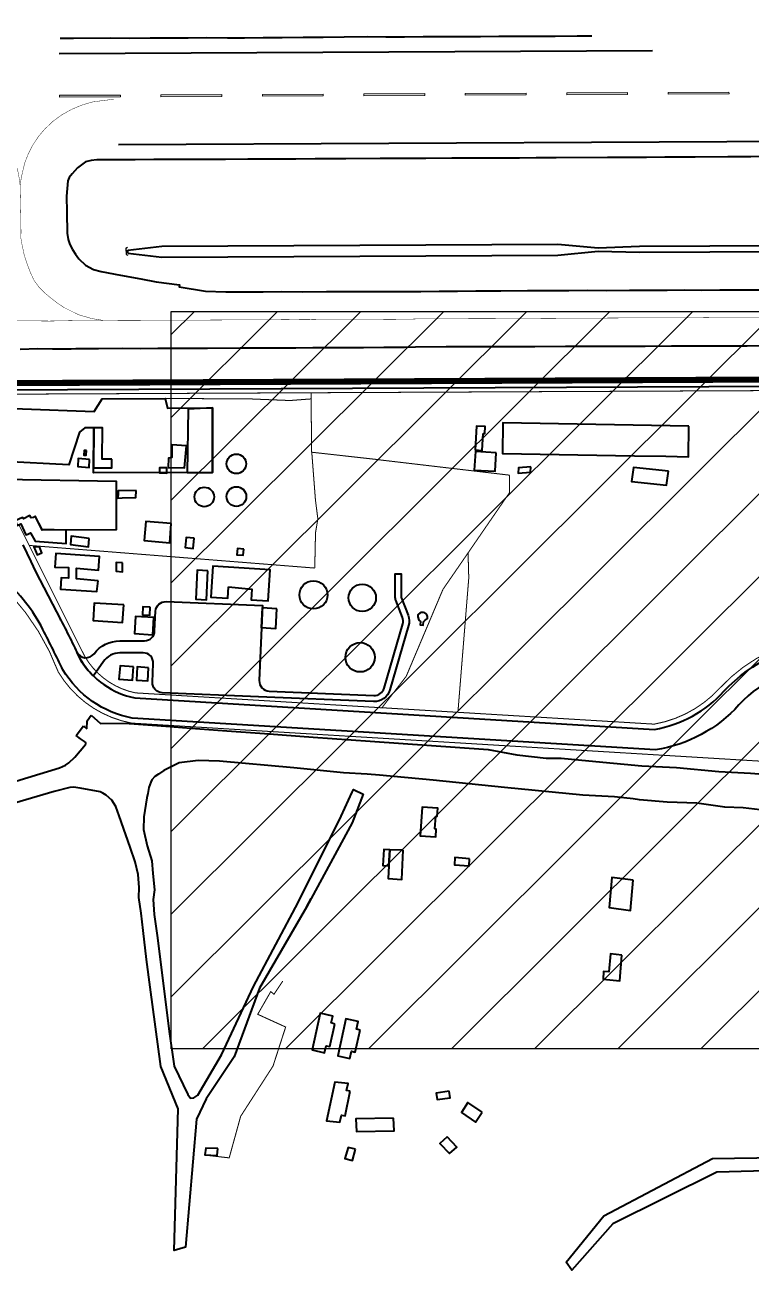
# Model space of a CAD drawing. Header units: metres. Extents: x 428 to 3974, y -4076 to 3914.
# Drawn here: x 1112.095 to 1112.405, y -3839.981 to -3839.449 of the extents above; entities that cross this region are included whole.
import ezdxf

# ---------------------------------------------------------------- set-up
doc = ezdxf.new("R2010")
doc.units = ezdxf.units.M
doc.header["$MEASUREMENT"] = 0
for name, pattern in [('CENTER', [50.79999999999998, 31.75, -6.349999999999998, 6.349999999999998, -6.349999999999998]), ('DASHED', [0.75, 0.5, -0.25]), ('HIDDEN', [9.524999999999995, 6.349999999999998, -3.174999999999998])]:
    doc.linetypes.add(name, pattern=pattern)
for name, color, linetype, lineweight in [('C-BLDG', 253, 'Continuous', 5), ('C-CLER-AERO', 253, 'Continuous', 5), ('C-FENC-AIRF-SECU', 253, 'DASHED', 0), ('C-NTWK-WATR-AIRF', 253, 'HIDDEN', 0), ('C-ROAD-AIRF', 253, 'Continuous', 5), ('C-ROAD-LAND', 253, 'Continuous', 9), ('C-RUNN', 253, 'Continuous', 5), ('C-RUNN-CNTR', 253, 'Continuous', 18), ('C-RUNN-MARK', 253, 'Continuous', 0), ('C-SHLD', 253, 'Continuous', 5)]:
    doc.layers.add(name, color=color, linetype=linetype, lineweight=lineweight)
for name, color, linetype in [('C-STRM-HEAD WALL', 253, 'Continuous'), ('C-TAXI-OTLN', 4, 'Continuous'), ('Dimension', 7, 'Continuous')]:
    doc.layers.add(name, color=color, linetype=linetype)
doc.styles.add('ADPI R', font='swiss.ttf')
doc.linetypes.add('OLS', pattern='A,4,-2,4,-2,["OLS",ADPI R,S=1.199999999999999,R=0,X=-1.7,Y=-0.5],-2,4,-2,4,-2', length=26)

# ---------------------------------------------------------------- blocks, each defined once
blk = doc.blocks.new('Kholsi_Close-flat-3')
at = {"layer": 'C-STRM-HEAD WALL', "ltscale": 0.1}
for points in [[(-0.0310667688027024, 1.499678250867873), (0.7850819751620293, 2.004745152429677)], [(-0.0310667688027024, 1.499678250867873), (0.0310667692683637, -1.499678250635042)], [(0.0310667692683637, -1.499678250635042), (0.8674319093115627, -1.970512297935783)]]:
    blk.add_lwpolyline(points, dxfattribs=at)
blk = doc.blocks.new('*U59')
at = {"layer": 'C-RUNN-MARK'}
for points in [[(634177.2882469776, 3064728.713303516), (634176.4502909707, 3064729.041677889), (634165.5044784701, 3064701.109810986), (634166.3424344772, 3064700.781436612)], [(634159.0452261436, 3064682.160192009), (634158.2072701365, 3064682.488566384), (634147.2614576361, 3064654.55669948), (634148.0994136432, 3064654.228325106)], [(634140.8022053096, 3064635.607080504), (634139.9642493025, 3064635.935454878), (634129.0184368021, 3064608.003587975), (634129.8563928091, 3064607.6752136)], [(634122.5591844757, 3064589.053968998), (634121.7212284686, 3064589.382343373), (634110.7754159681, 3064561.450476469), (634111.6133719756, 3064561.122102094)], [(634104.3161636417, 3064542.500857492), (634103.4782076346, 3064542.829231868), (634092.5323951342, 3064514.897364964), (634093.3703511414, 3064514.568990589)], [(634086.0731428077, 3064495.947745988), (634085.2351868006, 3064496.276120362), (634074.2893743003, 3064468.344253458), (634075.1273303074, 3064468.015879084)], [(634067.8301219739, 3064449.394634481), (634066.9921659668, 3064449.723008856), (634056.0463534667, 3064421.791141953), (634056.8843094736, 3064421.462767577)]]:
    blk.add_hatch(color=256, dxfattribs=at).paths.add_polyline_path(points)
for points in [[(634176.4502909707, 3064729.041677889), (634165.5044784701, 3064701.109810986), (634166.3424344772, 3064700.781436612), (634177.2882469776, 3064728.713303516)], [(634158.2072701365, 3064682.488566384), (634147.2614576361, 3064654.55669948), (634148.0994136432, 3064654.228325106), (634159.0452261436, 3064682.160192009)], [(634139.9642493025, 3064635.935454878), (634129.0184368021, 3064608.003587975), (634129.8563928091, 3064607.6752136), (634140.8022053096, 3064635.607080504)], [(634121.7212284686, 3064589.382343373), (634110.7754159681, 3064561.450476469), (634111.6133719756, 3064561.122102094), (634122.5591844757, 3064589.053968998)], [(634103.4782076346, 3064542.829231868), (634092.5323951342, 3064514.897364964), (634093.3703511414, 3064514.568990589), (634104.3161636417, 3064542.500857492)], [(634085.2351868006, 3064496.276120362), (634074.2893743003, 3064468.344253458), (634075.1273303074, 3064468.015879084), (634086.0731428077, 3064495.947745988)], [(634066.9921659668, 3064449.723008856), (634056.0463534667, 3064421.791141953), (634056.8843094736, 3064421.462767577), (634067.8301219739, 3064449.394634481)]]:
    blk.add_lwpolyline(points, close=True, dxfattribs=at)

msp = doc.modelspace()

# ---------------------------------------------------------------- hatches: boundary and pattern name
at = {"layer": 'Dimension'}
h = msp.add_hatch(dxfattribs=at)
h.set_pattern_fill('ANSI31', color=210, scale=0.2, style=0)
h.set_pattern_definition([(45, (-2541111.962942295, -12261380.23203609), (-0.0176776695296637, 0.0176776695296637), [])])
h.paths.add_polyline_path([(1112.15780291029, -3839.571290843523), (1112.71765062141, -3839.571290843523), (1112.71765062141, -3839.886410480699), (1112.15780291029, -3839.886410480699)])

# ---------------------------------------------------------------- linework, layer by layer
at = {"layer": 'C-BLDG', "lineweight": 40}
for points in [[(1112.164992390158, -3839.613050281248), (1112.164583601946, -3839.640197879813), (1112.175456152721, -3839.640137312179), (1112.175449763848, -3839.612465719871)], [(1112.291050100657, -3839.623551794506), (1112.291682510594, -3839.623569005347), (1112.291913964277, -3839.620571087293), (1112.288233200046, -3839.620341020815), (1112.287579400888, -3839.630539541311), (1112.290602487469, -3839.630740483471)], [(1112.378861078484, -3839.620361737154), (1112.299454493871, -3839.618985413752), (1112.299293505451, -3839.632045521579), (1112.355694716288, -3839.633023101083), (1112.369004856287, -3839.633253798998), (1112.378700091927, -3839.633421843118)], [(1112.132413865025, -3839.634494406349), (1112.12826541155, -3839.634426207459), (1112.128394644199, -3839.621144597597), (1112.124756453516, -3839.621063656352), (1112.124570774338, -3839.638133588425), (1112.132454146123, -3839.638140474625)], [(1112.121661837636, -3839.630829426638), (1112.120612453161, -3839.630765115089), (1112.120493595911, -3839.632704477004), (1112.121542977592, -3839.632768794141)], [(1112.164265629327, -3839.628718118361), (1112.15812379071, -3839.628396214164), (1112.158135014544, -3839.633759885273), (1112.156700028995, -3839.633986993871), (1112.156548453453, -3839.638077520943), (1112.163538817739, -3839.638220763943)], [(1112.122919497969, -3839.634575412786), (1112.118064346215, -3839.634123888976), (1112.117943431208, -3839.637611157439), (1112.122798445126, -3839.638063089168)], [(1112.296598663511, -3839.631689910955), (1112.2877022279, -3839.631212326876), (1112.287251411895, -3839.639096842326), (1112.296147163449, -3839.639574532575)], [(1112.155950176953, -3839.638120391584), (1112.15284752143, -3839.638099302716), (1112.152779729529, -3839.64037585742), (1112.155882385517, -3839.640396950013)], [(1112.311444420791, -3839.637773688129), (1112.306072711436, -3839.638133055709), (1112.305917622479, -3839.640452687806), (1112.311289202379, -3839.640093037105)], [(1112.370195927987, -3839.639631205417), (1112.355202656197, -3839.638022185481), (1112.354371998882, -3839.643995120368), (1112.369365266947, -3839.645604142166)], [(1112.142792497719, -3839.64782581403), (1112.135120683307, -3839.648021043456), (1112.135091419289, -3839.64909558109), (1112.135036903857, -3839.651097330442), (1112.13688418684, -3839.651050257675), (1112.142708439337, -3839.65090185701)], [(1112.112962399101, -3839.664796228698), (1112.102753645698, -3839.664476062349), (1112.099771611816, -3839.658845926813), (1112.098814348648, -3839.659402494497), (1112.097979370928, -3839.659602821983), (1112.097478129858, -3839.658580691732), (1112.094673840752, -3839.660002629451), (1112.094358552671, -3839.659347581855), (1112.091131372801, -3839.660803307957), (1112.092063196892, -3839.662787082783), (1112.093649436677, -3839.662128820262), (1112.09568604357, -3839.666869505487), (1112.096549213821, -3839.666512538857), (1112.097676820079, -3839.665901336065), (1112.099752992815, -3839.669521532199), (1112.112961034714, -3839.670500892392)], [(1112.157852921127, -3839.661930208272), (1112.14693151317, -3839.661053662366), (1112.146212691864, -3839.669274945921), (1112.157183591234, -3839.670250228784)], [(1112.122822360559, -3839.668340928099), (1112.115079859695, -3839.667348888881), (1112.11473092386, -3839.670923964298), (1112.122473427518, -3839.671915997929)], [(1112.167614828287, -3839.668240600444), (1112.164177682208, -3839.667920493699), (1112.163806889629, -3839.672259408227), (1112.167244472964, -3839.672579066075)], [(1112.101494606076, -3839.671907925225), (1112.099124138667, -3839.671960425742), (1112.100598648614, -3839.675345157451), (1112.102595335761, -3839.674534133813)], [(1112.188793589784, -3839.672961860142), (1112.186125718946, -3839.672699949882), (1112.185877192723, -3839.67528418935), (1112.188544564372, -3839.675546125686)], [(1112.126616578041, -3839.686484125621), (1112.117321222978, -3839.685619662694), (1112.117411523549, -3839.681027676157), (1112.126706877681, -3839.681892139084), (1112.127114766701, -3839.676034697509), (1112.108537588692, -3839.674792644745), (1112.108125193933, -3839.680580089978), (1112.11397842593, -3839.680787342778), (1112.113888125824, -3839.685379329316), (1112.110856039873, -3839.685174503541), (1112.110476687508, -3839.690090180552), (1112.126086587044, -3839.691069957979)], [(1112.137049814644, -3839.678724919624), (1112.134347253437, -3839.678577480084), (1112.134309312286, -3839.682400173686), (1112.137011790606, -3839.682547505191)], [(1112.173444035886, -3839.682170192889), (1112.168950509238, -3839.681870159871), (1112.168330340138, -3839.694302561871), (1112.172823865855, -3839.694602596752)], [(1112.182268928228, -3839.689027902848), (1112.192277602809, -3839.690070345245), (1112.192006215411, -3839.694545100621), (1112.199151000897, -3839.695055843509), (1112.20012031305, -3839.681770575411), (1112.175629609222, -3839.680162494249), (1112.174722809302, -3839.693408009774), (1112.181935280519, -3839.693868548788)], [(1112.137524912091, -3839.696736323825), (1112.124869425739, -3839.695979732267), (1112.124409175435, -3839.703455376617), (1112.137064733966, -3839.704212489716)], [(1112.148831518324, -3839.697669581688), (1112.145700429058, -3839.697564932695), (1112.145495523191, -3839.701049908242), (1112.148626785217, -3839.701154724873)], [(1112.202960838521, -3839.698472111664), (1112.196712319231, -3839.69806190691), (1112.196234091608, -3839.706466348089), (1112.202482965267, -3839.706876258544)], [(1112.266928893937, -3839.700895390651), (1112.266699603251, -3839.700568502016), (1112.266117122447, -3839.700103317566), (1112.265510059385, -3839.699926615871), (1112.264586681458, -3839.700054618708), (1112.26394123021, -3839.70023153647), (1112.263398172291, -3839.700666233144), (1112.263184899887, -3839.700930073103), (1112.263091265647, -3839.701444999493), (1112.263172624125, -3839.701777047656), (1112.263565819202, -3839.703252108014), (1112.264331258791, -3839.70379511378), (1112.264184699351, -3839.70529561042), (1112.265475281937, -3839.70543423406), (1112.265567214651, -3839.703984805561), (1112.266310015185, -3839.703290849171), (1112.267200621268, -3839.702531083665), (1112.267195087815, -3839.701665348552)], [(1112.150356977204, -3839.702062384404), (1112.142492513595, -3839.70163622982), (1112.142068865201, -3839.709040080375), (1112.149912326088, -3839.709502545363)], [(1112.141677353489, -3839.72314365319), (1112.1359483711, -3839.722775154925), (1112.13547363128, -3839.728527701638), (1112.141202613669, -3839.728896201766)], [(1112.148132258984, -3839.723581704489), (1112.143232657997, -3839.723278011373), (1112.142926409798, -3839.728943101309), (1112.147826176094, -3839.729247112936)], [(1112.27083377629, -3839.786978242165), (1112.271432828581, -3839.787072885028), (1112.27164845304, -3839.783678504817), (1112.264991641468, -3839.783168715603), (1112.264138623098, -3839.795409289367), (1112.270795438862, -3839.795919076717), (1112.271015725987, -3839.792597429074), (1112.270416675093, -3839.792502784348)], [(1112.251165323848, -3839.80140274129), (1112.248660122467, -3839.801273458815), (1112.248251729602, -3839.808126784108), (1112.250763280275, -3839.808220534763)], [(1112.256928014526, -3839.801623818642), (1112.251165323848, -3839.80140274129), (1112.250763280275, -3839.808220534763), (1112.250505988909, -3839.813722598544), (1112.256348481825, -3839.814123374588)], [(1112.285269456873, -3839.805208479232), (1112.278922489336, -3839.804708891726), (1112.278747735968, -3839.807816664866), (1112.285094708162, -3839.808316252373)], [(1112.35513597676, -3839.814376940198), (1112.346032961229, -3839.813196451581), (1112.344850991344, -3839.826113124556), (1112.35395400641, -3839.827293613172)], [(1112.350297096609, -3839.846409873284), (1112.34541190132, -3839.845928912229), (1112.344764905474, -3839.853629407651), (1112.342433874919, -3839.853462065748), (1112.342236351645, -3839.856749498463), (1112.349452575626, -3839.857397799558)], [(1112.227622557855, -3839.875853366397), (1112.226131334858, -3839.875415721155), (1112.226787918205, -3839.872457712135), (1112.221438724971, -3839.871273578323), (1112.217946527018, -3839.886958818129), (1112.22329571932, -3839.888142948217), (1112.22398094363, -3839.88511389046), (1112.225542321759, -3839.885408987469)], [(1112.2384574818, -3839.878457316375), (1112.236964338882, -3839.878014841295), (1112.237689292482, -3839.874848800889), (1112.2324460791, -3839.8736850202), (1112.228901346172, -3839.889406983919), (1112.234144559553, -3839.890570762745), (1112.234869516878, -3839.887404720477), (1112.236362659795, -3839.887847195558)], [(1112.234218514482, -3839.904487620286), (1112.23267741078, -3839.904280909515), (1112.233396589248, -3839.901339463136), (1112.227730218744, -3839.900748440243), (1112.224192214622, -3839.917186525828), (1112.229858585125, -3839.917777550585), (1112.230577763128, -3839.914836102343), (1112.232118865432, -3839.915042816839)], [(1112.276524673174, -3839.904599187143), (1112.270996427121, -3839.905378750703), (1112.271365008274, -3839.908127063132), (1112.276893253861, -3839.907347495845)], [(1112.290598106994, -3839.913598398856), (1112.284539121626, -3839.909440742052), (1112.281737141269, -3839.913651178769), (1112.287796123377, -3839.917808837435)], [(1112.25278812596, -3839.91611364036), (1112.236717167734, -3839.916380807004), (1112.236974708693, -3839.921815351761), (1112.253045666455, -3839.921548183254)], [(1112.177767278584, -3839.929106501109), (1112.172540284185, -3839.928870429463), (1112.172138899057, -3839.931813744075), (1112.177365892524, -3839.932049813859)], [(1112.2365131727, -3839.929393674425), (1112.233320495071, -3839.928566496066), (1112.231979130259, -3839.93337217643), (1112.235171809284, -3839.934199354789)], [(1112.275678114923, -3839.924075504012), (1112.272536966441, -3839.926888023681), (1112.276598097714, -3839.9312381979), (1112.279739251318, -3839.92842567823)]]:
    msp.add_lwpolyline(points, close=True, dxfattribs=at)
for centre, radius in [((1112.185646142302, -3839.636453778661), 0.0041844066388261), ((1112.171946616335, -3839.650598355747), 0.0041733661521905), ((1112.185659378259, -3839.65043567977), 0.0042089114539704), ((1112.218545868485, -3839.692471298567), 0.0059905592005122), ((1112.239418425555, -3839.693711201839), 0.0058329053039055), ((1112.238487923475, -3839.719148460022), 0.0062626085714964)]:
    msp.add_circle(centre, radius, dxfattribs=at)
at = {"layer": 'C-CLER-AERO', "linetype": 'OLS', "lineweight": 40, "const_width": 0.0025992, "flags": 128}
msp.add_lwpolyline([(1110.613906176252, -3839.366368138409), (1113.256396530619, -3839.353851015857), (1113.257580060004, -3839.596427868298), (1110.615055289077, -3839.608957418419), (1110.613906176252, -3839.366368138409)], close=True, dxfattribs=at)
at = {"layer": 'C-FENC-AIRF-SECU', "lineweight": 40, "ltscale": 0.2, "const_width": 0.0004332, "flags": 128}
for points in [[(1112.893078724811, -3839.602886016659), (1111.86634694315, -3839.607746734462)], [(1112.217541908803, -3839.60871723964), (1112.208489977712, -3839.609405382714), (1112.192062366711, -3839.608736609287), (1112.155235263942, -3839.60851402878)], [(1112.21751332465, -3839.606084256611), (1112.217789166099, -3839.631492483608)], [(1112.219437006353, -3839.665871690205), (1112.220438389531, -3839.65999848134), (1112.219417305621, -3839.652018250144), (1112.217837108257, -3839.63150060474)], [(1112.245640633585, -3839.634606433279), (1112.217837108257, -3839.63150060474)], [(1112.30230998849, -3839.641305013738), (1112.245605648918, -3839.634631977594)], [(1112.30230998849, -3839.641305013738), (1112.302344947545, -3839.648684309042), (1112.273851881227, -3839.690136038876)], [(1112.219437006353, -3839.665871690205), (1112.219109528655, -3839.681006140253)], [(1112.097157138357, -3839.671329011387), (1112.219109528655, -3839.681006140253)], [(1112.284589297561, -3839.674515239141), (1112.284889557822, -3839.685243682183), (1112.280253008897, -3839.742649131633)], [(1112.273851881227, -3839.690136038876), (1112.273851881227, -3839.690136038876), (1112.258174482691, -3839.727258780218), (1112.247808245434, -3839.740692253402)], [(1112.172139206393, -3839.931879594169), (1112.182567147961, -3839.933058721192), (1112.187471721279, -3839.915285180501), (1112.201290961313, -3839.893816503874), (1112.206684183287, -3839.877153075478), (1112.1947486945, -3839.871706632144), (1112.200326658743, -3839.861990875743), (1112.201700570019, -3839.86314452178), (1112.205448655835, -3839.857486014432)]]:
    msp.add_lwpolyline(points, dxfattribs=at)
for points in [[(1111.864945967639, -3839.629880993805), (1111.919611725914, -3839.643126662068), (1111.956840027547, -3839.654476690284, 0.0553225184495161), (1111.981610569129, -3839.656741664923, -0.0946968942070443), (1112.049538980661, -3839.665812266238, -0.2179149551678219), (1112.109598462427, -3839.725475724033, 0.2148990127998614), (1112.14087531758, -3839.747262089691), (1112.58148756293, -3839.773940823219)], [(1112.656966648953, -3839.650885080165), (1112.651831823359, -3839.650909404448, 0.1839627129918928), (1112.628412863197, -3839.661970163874), (1112.611031483351, -3839.677216517917, -0.1100200523554106), (1112.587379698133, -3839.690368834129), (1112.519926953087, -3839.706399488441, -0.0274390469308579), (1112.496111417613, -3839.710294476888), (1112.439127222127, -3839.710419313229, 0.1985392730102618), (1112.39225306963, -3839.732164369143, -0.1661861086222768), (1112.364094220525, -3839.747705943129), (1112.247808245434, -3839.740692253402)], [(1112.247790003618, -3839.740715894095), (1112.142530970233, -3839.734342537067, -0.2397043262521548), (1112.119455868336, -3839.715957910931), (1112.092747335745, -3839.662503176547)]]:
    msp.add_lwpolyline(points, format="xyb", dxfattribs=at)
at = {"layer": 'C-NTWK-WATR-AIRF', "lineweight": 40}
for points in [[(1112.550490099429, -3839.541313643746, -0.2410824602255357), (1112.493180669802, -3839.599086311824, -0.0484276270563008), (1112.475764839402, -3839.600481908015), (1111.85502391118, -3839.603422274059)], [(1112.55144004892, -3839.546507601804, -0.2282189068587852), (1112.493816426913, -3839.601612911738, -0.0488409653873518), (1112.475749338003, -3839.603081208832), (1111.855036221868, -3839.606021446354)]]:
    msp.add_lwpolyline(points, format="xyb", dxfattribs=at)
for points in [[(1112.139222194864, -3839.545165387161), (1112.153774691703, -3839.543383172891), (1112.322899052365, -3839.542611633606), (1112.340185162103, -3839.544192043311), (1112.357853421899, -3839.543502361692), (1112.465933301909, -3839.542990400634), (1112.47145483918, -3839.543708835907)], [(1112.139228349975, -3839.546464973307), (1112.139222194864, -3839.545165387161)], [(1112.139228349975, -3839.546464973307), (1112.153797077904, -3839.548109247527), (1112.322921157772, -3839.547278548769), (1112.340191521174, -3839.545534446082), (1112.357865519779, -3839.54605671688), (1112.465945399324, -3839.545544757686), (1112.471459886948, -3839.54477404914)]]:
    msp.add_lwpolyline(points, dxfattribs=at)
at = {"layer": 'C-ROAD-AIRF', "lineweight": 40}
for points in [[(1112.063606557859, -3839.611785027376), (1112.1249243137, -3839.614145661882), (1112.128251684321, -3839.608627108104), (1112.155235263942, -3839.60851402878), (1112.156290013301, -3839.612668004996), (1112.175449690739, -3839.612465196467), (1112.175456075421, -3839.64013663604), (1112.124582083388, -3839.640378293759), (1112.124756453516, -3839.621063656352), (1112.120900728697, -3839.621070421479), (1112.118669746867, -3839.622955099858), (1112.114044424104, -3839.636890172205), (1112.086635351604, -3839.635452929131)], [(1112.086263016755, -3839.643007838346), (1112.134236216968, -3839.643799596644), (1112.134335196534, -3839.664694986484), (1112.102755392393, -3839.664844575516), (1112.099771611816, -3839.658845926813), (1112.098814348648, -3839.659402494497), (1112.097979370928, -3839.659602821983), (1112.097464572596, -3839.658587563029), (1112.09469195777, -3839.660003048546)]]:
    msp.add_lwpolyline(points, dxfattribs=at)
for points in [[(1112.094430665909, -3839.671046595267), (1112.097887396304, -3839.678164675078), (1112.099883989388, -3839.682417513049), (1112.110718349418, -3839.70331660769), (1112.110524096949, -3839.702941897503, -0.0012732234641121), (1112.110718349418, -3839.70331660769, -0.0077609944891379), (1112.119184148455, -3839.720395104206, 0.2061555194238353), (1112.142249064477, -3839.736495434485), (1112.364219099706, -3839.749935551725, 0.1674567155137319), (1112.393889707936, -3839.733661345384, -0.1983319657682875), (1112.439177026464, -3839.712637192748)], [(1112.439379319506, -3839.721300768843, 0.1974161156036065), (1112.400280837858, -3839.73951107747, -0.1717275762967402), (1112.364656801293, -3839.758641920229), (1112.141142696565, -3839.745108314968, -0.2129777301401391), (1112.111556003293, -3839.724528067923, 0.0079466865553108), (1112.103016382041, -3839.707284555949, 0.0929111806358096), (1112.086229654452, -3839.685700281701, 0.1587711819807189)]]:
    msp.add_lwpolyline(points, format="xyb", dxfattribs=at)
at = {"layer": 'C-ROAD-LAND', "lineweight": 40}
for p, q in [((1112.121755621819, -3839.749772495768), (1112.121880720793, -3839.746299165479)), ((1112.121880720793, -3839.746299165479), (1112.123650334267, -3839.743927770472)), ((1112.123650334267, -3839.743927770472), (1112.12761011436, -3839.747363052509)), ((1112.12761011436, -3839.747363052509), (1112.139664890202, -3839.747305949396)), ((1112.139664890202, -3839.747305949396), (1112.140010652556, -3839.747378894306)), ((1112.140010652556, -3839.747378894306), (1112.15544308904, -3839.748641750953)), ((1112.117255742154, -3839.752496919773), (1112.120303704361, -3839.748412463061)), ((1112.119115091818, -3839.753971046946), (1112.117255742154, -3839.752496919773)), ((1112.120303704361, -3839.748412463061), (1112.121755621819, -3839.749772495768)), ((1112.15544308904, -3839.748641750953), (1112.166166572789, -3839.749463628224)), ((1112.166166572789, -3839.749463628224), (1112.181629885877, -3839.750520297504)), ((1112.181629885877, -3839.750520297504), (1112.197706755208, -3839.751678119591)), ((1112.197706755208, -3839.751678119591), (1112.218486604238, -3839.75321496389)), ((1112.218486604238, -3839.75321496389), (1112.242825660812, -3839.75501731149)), ((1112.118886058642, -3839.759089284754), (1112.121219634502, -3839.756464488051)), ((1112.121156393042, -3839.755435056231), (1112.119115091818, -3839.753971046946)), ((1112.121534892315, -3839.756094296641), (1112.121156393042, -3839.755435056231)), ((1112.121219634502, -3839.756464488051), (1112.121534892315, -3839.756094296641)), ((1112.242825660812, -3839.75501731149), (1112.242831444325, -3839.754955268643)), ((1112.242831444325, -3839.754955268643), (1112.29317177921, -3839.758508502683)), ((1112.29317177921, -3839.758508502683), (1112.305445066611, -3839.760886802516)), ((1112.114017808302, -3839.764214919127), (1112.116662660571, -3839.761879288769)), ((1112.116662660571, -3839.761879288769), (1112.118886058642, -3839.759089284754)), ((1112.305445066611, -3839.760886802516), (1112.317900971001, -3839.762204309172)), ((1112.317900971001, -3839.762204309172), (1112.324294720734, -3839.762298408142)), ((1112.324294720734, -3839.762298408142), (1112.339127273256, -3839.763604779906)), ((1112.339127273256, -3839.763604779906), (1112.358778268056, -3839.765454062439)), ((1112.079317709854, -3839.775761769331), (1112.110113297081, -3839.766372363261)), ((1112.110113297081, -3839.766372363261), (1112.112631611949, -3839.765248292304)), ((1112.112631611949, -3839.765248292304), (1112.114017808302, -3839.764214919127)), ((1112.358778268056, -3839.765454062439), (1112.37361447602, -3839.766218251727)), ((1112.37361447602, -3839.766218251727), (1112.391697893342, -3839.767881180338)), ((1112.391697893342, -3839.767881180338), (1112.405254339291, -3839.768603832639)), ((1112.405254339291, -3839.768603832639), (1112.42352715596, -3839.770112262286))]:
    msp.add_line(p, q, dxfattribs=at)
msp.add_lwpolyline([(1112.124869565437, -3839.717616495855, -0.2342999173735513), (1112.135877454611, -3839.712093460552), (1112.146425881846, -3839.712043496958, 0.4006118854649471), (1112.150733557021, -3839.707893108196), (1112.151086688931, -3839.699474982164, -0.4142135624358087), (1112.155596444341, -3839.695328350357), (1112.196783008477, -3839.697056089706), (1112.195439438759, -3839.729084720082, 0.4142135623610922), (1112.199586067772, -3839.733594480149), (1112.244360685772, -3839.735472730539, 0.3452988657360185), (1112.248702176338, -3839.732353354982), (1112.256689640651, -3839.704865974552, 0.1641604509033507), (1112.256571620195, -3839.70209856256), (1112.253741097594, -3839.694758151836, -0.0910759775966502), (1112.253451053476, -3839.693220078192), (1112.253404997712, -3839.683497150607), (1112.256004167678, -3839.683484840385), (1112.256050222977, -3839.693207764245, 0.0910759776035171), (1112.256166242486, -3839.693822994075), (1112.258996766484, -3839.701163408525, -0.1641604509061729), (1112.259185595395, -3839.705591266221), (1112.251198130617, -3839.733078646651, -0.3452988657360912), (1112.244251749902, -3839.738069647171), (1112.195148937827, -3839.736009831718), (1112.153962372294, -3839.734282092369, -0.4142135624018951), (1112.14981574235, -3839.729772336028), (1112.150151919065, -3839.721758417032, 0.4279473284423641), (1112.145803205161, -3839.717244901873), (1112.135902080177, -3839.717291803277, 0.2436142354962587), (1112.128842786843, -3839.720990813516), (1112.124566879547, -3839.727105821661, -0.0607026797666222), (1112.119184148455, -3839.720395104206, 0.0015823186894631), (1112.117501193615, -3839.716891861698, 0.5573566341905178)], format="xyb", close=True, dxfattribs=at)
for points in [[(1112.416612974326, -3839.785127627841), (1112.402093499391, -3839.783501043162), (1112.394205335951, -3839.783140276736), (1112.382239537271, -3839.781521744273), (1112.369585987138, -3839.781081744648), (1112.3578661894, -3839.780023659758), (1112.355128596029, -3839.77957689128), (1112.347167023881, -3839.778699872262), (1112.333656767806, -3839.778041840709), (1112.300136340739, -3839.774792502812), (1112.269701280123, -3839.771666218704), (1112.24674744341, -3839.769463316716), (1112.241508677094, -3839.769150718293), (1112.23132146425, -3839.768542842186), (1112.210220046764, -3839.766351578004), (1112.178497853646, -3839.763524173937), (1112.169291303451, -3839.763225752107), (1112.161181000484, -3839.764208085082), (1112.15464538285, -3839.767546183607), (1112.15233220016, -3839.769085801385), (1112.150879430076, -3839.770130547872), (1112.149596453136, -3839.771547476939), (1112.149105833801, -3839.772553757942), (1112.148282121824, -3839.774789898834), (1112.147753274026, -3839.777376366026), (1112.147414155262, -3839.779229660697), (1112.146092838099, -3839.787370572976), (1112.145973827182, -3839.792697425178), (1112.147481267764, -3839.799652681864), (1112.149552520788, -3839.806186801932), (1112.150013003456, -3839.811574251569), (1112.150651714256, -3839.818467424428), (1112.150117717175, -3839.822673491379), (1112.150576082947, -3839.829112795359), (1112.151970115913, -3839.838963982828), (1112.153557782485, -3839.851681099452), (1112.155432836576, -3839.866386345766), (1112.15699762288, -3839.879018808893), (1112.159082811283, -3839.893850959084), (1112.164909371132, -3839.905920929453), (1112.166042609564, -3839.907579814262), (1112.167454433585, -3839.90733972489), (1112.169224376748, -3839.906293907381), (1112.179237914695, -3839.888981257743), (1112.192932097199, -3839.859863412744), (1112.212096056393, -3839.823946123189), (1112.230405262629, -3839.787025039262), (1112.235048810909, -3839.776808885104), (1112.235599061897, -3839.775653728462), (1112.239766510627, -3839.777647272862), (1112.235118668484, -3839.789811757571), (1112.21762608034, -3839.822201107807), (1112.215621450408, -3839.825896893806), (1112.195549979763, -3839.860527425251), (1112.184678747742, -3839.88993943221), (1112.172801679889, -3839.907844492412), (1112.172801679889, -3839.907844492412), (1112.168600620659, -3839.916533908985), (1112.163909564218, -3839.971167436979), (1112.159029613207, -3839.972614237285), (1112.160834561525, -3839.912147254861), (1112.153312110299, -3839.894037707887), (1112.148859764407, -3839.860086611651), (1112.147182636852, -3839.8482605379), (1112.145890485453, -3839.835895656786), (1112.14494701331, -3839.828439445413), (1112.143982074647, -3839.821833663798), (1112.144143253988, -3839.817475159831), (1112.1437186454, -3839.811959986753), (1112.142444387036, -3839.806529817349), (1112.140235054264, -3839.800334419301), (1112.138459533876, -3839.794980281211), (1112.135586671489, -3839.786849246539), (1112.134182208641, -3839.782971923418), (1112.132510561454, -3839.78021511919), (1112.13006352303, -3839.778110782794), (1112.128640573429, -3839.77719303704), (1112.127442772923, -3839.776703114799), (1112.118903014766, -3839.775058950475), (1112.116054389118, -3839.774637057624), (1112.114479064899, -3839.77477163001), (1112.107858913908, -3839.776449346162), (1112.08348339559, -3839.783641074962)], [(1112.215621450408, -3839.825896893806), (1112.21762608034, -3839.822201107807)], [(1112.437771701677, -3839.937842003248), (1112.390886353286, -3839.939126991845), (1112.346416667527, -3839.961200329653), (1112.328954535028, -3839.981023169301), (1112.326511569744, -3839.977671778939), (1112.342568374196, -3839.957770590848), (1112.388947538989, -3839.933304337031), (1112.436218364587, -3839.932652457795)]]:
    msp.add_lwpolyline(points, dxfattribs=at)
at = {"layer": 'C-RUNN', "lineweight": 40, "ltscale": 0.1}
for points in [[(1112.109955104957, -3839.461084365092), (1112.363376469774, -3839.459883793436)], [(1112.135339828165, -3839.499952622868), (1112.481697297613, -3839.498311746112), (1112.558621553662, -3839.497947314001), (1113.110343685797, -3839.495333516217)]]:
    msp.add_lwpolyline(points, dxfattribs=at)
at = {"layer": 'C-RUNN-CNTR', "linetype": 'CENTER', "lineweight": 40, "const_width": 0.00017328, "flags": 128}
for points in [[(1111.616062119095, -3839.577445027597), (1111.630502697503, -3839.577366071932), (1111.647812607656, -3839.577326336122), (1111.666705418336, -3839.577244046322), (1111.681776474187, -3839.577182137585), (1111.69675238566, -3839.577077857397), (1111.705455779987, -3839.577121251441), (1111.713568455032, -3839.577001276604), (1111.722525041973, -3839.576994407169), (1111.734176736282, -3839.576876898474), (1111.745100856716, -3839.576849908746), (1111.75482333261, -3839.57681373804), (1111.76418455034, -3839.576736522085), (1111.773864560253, -3839.576696717358), (1111.785013339905, -3839.576711914679), (1111.795939506921, -3839.576633769265), (1111.80543308468, -3839.576577610515), (1111.815965825184, -3839.576525270186), (1111.827315657357, -3839.576495076708), (1111.838066105223, -3839.57642988599), (1111.849370184778, -3839.576357268907), (1111.859316837, -3839.576364408425), (1111.867280652704, -3839.576329686856), (1111.87447211794, -3839.576268102221), (1111.883731509051, -3839.576253720737), (1111.905818214132, -3839.576185167945), (1111.915716287637, -3839.576119312263), (1111.924627313348, -3839.576054099194), (1111.938410422722, -3839.576014504946), (1111.949981572995, -3839.576011038563), (1111.961809280752, -3839.575963431216), (1111.975762647068, -3839.575906529269), (1111.988940565339, -3839.575836110107), (1112.011495361062, -3839.575737255803), (1112.027322984724, -3839.575641361243), (1112.040569495833, -3839.575619201354), (1112.052044273777, -3839.5755468171), (1112.059774993411, -3839.575359522543), (1112.067498056641, -3839.575425128631), (1112.075388070153, -3839.575371257208), (1112.08571494739, -3839.575356899939), (1112.094425287521, -3839.575319218627), (1112.105803300584, -3839.575442065663), (1112.115920886355, -3839.575255268432), (1112.116679463027, -3839.575256842367), (1112.12324852399, -3839.575233734391), (1112.129106452646, -3839.575218166402), (1112.130061757708, -3839.575165813035), (1112.137248302302, -3839.575143472469), (1112.144461232195, -3839.575121835983), (1112.1512708901, -3839.575068387381), (1112.158338688737, -3839.575052208445), (1112.165881796697, -3839.575012183927), (1112.173212275798, -3839.575016557417), (1112.1803267933, -3839.574972492821), (1112.187768707009, -3839.574933522559), (1112.194991337559, -3839.574889383456), (1112.202528418465, -3839.574883450932), (1112.210076247765, -3839.574820104233), (1112.217498654923, -3839.574868130675), (1112.224478500853, -3839.574757312603), (1112.232249761423, -3839.574782322339), (1112.239629642995, -3839.574781981474), (1112.249724643262, -3839.574714324615), (1112.25879330696, -3839.57466571889), (1112.262388613964, -3839.574537671349), (1112.276815344071, -3839.574466084308), (1112.28873779667, -3839.574424646042), (1112.300487423273, -3839.574398742235), (1112.312552690464, -3839.574310817934), (1112.325563432606, -3839.574249022818), (1112.337467409162, -3839.574196282021), (1112.348719845018, -3839.574122746653), (1112.361414007335, -3839.574111229918), (1112.371705188839, -3839.574086819953), (1112.382067680782, -3839.57404712326), (1112.392630360047, -3839.573917632169), (1112.407746112863, -3839.573869659743), (1112.415044375187, -3839.573891495533), (1112.423783283638, -3839.573742711163), (1112.440135493832, -3839.573746959857), (1112.449099504346, -3839.57373061142), (1112.457988261668, -3839.573693827904), (1112.472792332018, -3839.573666217915), (1112.478889518841, -3839.573640422143), (1112.482600224628, -3839.573354643948), (1112.485891452017, -3839.572876614697), (1112.489409212446, -3839.572046597666), (1112.492490491787, -3839.570932262756), (1112.49565616013, -3839.569500045098), (1112.49885470509, -3839.56774990744), (1112.501816211691, -3839.565833845354), (1112.50421933453, -3839.563883279628), (1112.506362997884, -3839.561770104981), (1112.508177642668, -3839.559797923259), (1112.509842912624, -3839.557789997376), (1112.511357999364, -3839.555741996682), (1112.513304003938, -3839.552049749709), (1112.514458955223, -3839.549470796427), (1112.515374978962, -3839.547247830025), (1112.516236816956, -3839.544377003974), (1112.516826640772, -3839.541276774547), (1112.517190576023, -3839.53859819769), (1112.517528463578, -3839.532958760104), (1112.517906523267, -3839.526918321094), (1112.518315664916, -3839.520442274577), (1112.519224187317, -3839.515309808022), (1112.520088393664, -3839.511121646679), (1112.520554023287, -3839.509072047837), (1112.521261705509, -3839.506493683151), (1112.521942850626, -3839.504052656881), (1112.522789084776, -3839.50174554362), (1112.523556062444, -3839.499973357833), (1112.52437525704, -3839.49851325079), (1112.525473386938, -3839.496579651899), (1112.527010093401, -3839.494365501396), (1112.528882457366, -3839.49191915541), (1112.530186402103, -3839.490320508546), (1112.531766463028, -3839.488776226706), (1112.532886460381, -3839.487622655175), (1112.534256882923, -3839.48650102987), (1112.536447419743, -3839.485066584489), (1112.538635717197, -3839.483767279602), (1112.540623289956, -3839.4827230025), (1112.542960897046, -3839.48170092254), (1112.546194392214, -3839.480635184042), (1112.549086565109, -3839.479916696614), (1112.551116717471, -3839.479528614498), (1112.553151936228, -3839.479317520923), (1112.557223536032, -3839.479231425739)], [(1112.129106452646, -3839.575218166402), (1112.123759103431, -3839.574353083215), (1112.11814276963, -3839.57270546741), (1112.111941560129, -3839.569604669875), (1112.109459779649, -3839.567959881565), (1112.106301510198, -3839.565522945664), (1112.103721647481, -3839.563361483804), (1112.10127411406, -3839.560880803681), (1112.099152606869, -3839.557948938749), (1112.097557608461, -3839.554486225537), (1112.096190532627, -3839.550836918122), (1112.094993441789, -3839.547078118837), (1112.094001041683, -3839.542386799298), (1112.093625424853, -3839.540111161015), (1112.093644735361, -3839.536802246414), (1112.093567465855, -3839.531192588798), (1112.093453942756, -3839.526028988129), (1112.093320612753, -3839.520029532901), (1112.093294118489, -3839.517614237211), (1112.093080026055, -3839.515623095623), (1112.092498275409, -3839.512167041368), (1112.091417118399, -3839.508085283629), (1112.089217994785, -3839.502862855038), (1112.086534787858, -3839.498402404777), (1112.082386499228, -3839.493258052684), (1112.077354243914, -3839.488840661189), (1112.072229722472, -3839.485655124477), (1112.06595554152, -3839.483083966366), (1112.05967105688, -3839.481713962919), (1112.055378178558, -3839.481332338593), (1112.053830653387, -3839.481243367485), (1112.052604267331, -3839.481078067041), (1112.043581321327, -3839.480906200773)], [(1112.133296793284, -3839.480566426358), (1112.13195209946, -3839.480779101318), (1112.130672125569, -3839.480971650399), (1112.128772033802, -3839.481189652524), (1112.124282702761, -3839.481798802679), (1112.119975401977, -3839.483011531822), (1112.115173356099, -3839.485006329782), (1112.11100226683, -3839.487371317289), (1112.107231671879, -3839.490136546261), (1112.103900169911, -3839.493309985093), (1112.101244131526, -3839.496388432748), (1112.098513212012, -3839.500550124041), (1112.096680367323, -3839.504147063188), (1112.095227470113, -3839.507916537291), (1112.093757988843, -3839.514222837232), (1112.093294118489, -3839.517614237211)]]:
    msp.add_lwpolyline(points, dxfattribs=at)
at = {"layer": 'C-SHLD', "lineweight": 40}
msp.add_lwpolyline([(1112.337385813197, -3839.45371217019), (1112.331239366396, -3839.453721382833), (1112.321804831693, -3839.453778322033), (1112.313132291151, -3839.453819629915), (1112.305397259495, -3839.453852939597), (1112.297769223763, -3839.453881030149), (1112.289842402986, -3839.4539196968), (1112.281473223543, -3839.453992423779), (1112.273209254681, -3839.453999108813), (1112.265359912491, -3839.453995802618), (1112.257464939686, -3839.454107583679), (1112.249430460813, -3839.454086478046), (1112.241492557297, -3839.454045639551), (1112.231677815276, -3839.454114741824), (1112.222680261782, -3839.454236711553), (1112.214165850034, -3839.454288837678), (1112.20512145474, -3839.45434924326), (1112.197099910541, -3839.454440464443), (1112.189156153197, -3839.454567901037), (1112.181812872136, -3839.454604040078), (1112.172982434234, -3839.454463829464), (1112.165098567451, -3839.454573060564), (1112.15724629532, -3839.454585836447), (1112.148842044132, -3839.454586728654), (1112.139862023251, -3839.454640201471), (1112.131877286317, -3839.454605856157), (1112.116005896083, -3839.45470422431), (1112.110432919538, -3839.454723912469)], dxfattribs=at)
msp.add_polyline3d([(1112.417599220252, -3839.505167757339, 0), (1112.405315053607, -3839.505296052612, 0), (1112.395492540164, -3839.505247042693, 0), (1112.381607597185, -3839.5053541392, 0), (1112.368663722607, -3839.505443439997, 0), (1112.3607319132, -3839.505481288946, 0), (1112.353105890988, -3839.505544937394, 0), (1112.344203940085, -3839.505581374459, 0), (1112.322256923145, -3839.505703498787, 0), (1112.313624092335, -3839.505757927141, 0), (1112.306513345758, -3839.505771589644, 0), (1112.296713007106, -3839.505804206423, 0), (1112.287930889478, -3839.505780904732, 0), (1112.277606456032, -3839.505853022627, 0), (1112.266554084098, -3839.505960804589, 0), (1112.256275196052, -3839.505955158911, 0), (1112.247022369834, -3839.505983713261, 0), (1112.23231607485, -3839.506100193776, 0), (1112.227494980632, -3839.506083217628, 0), (1112.219298515892, -3839.506119013942, 0), (1112.211076513356, -3839.506207847215, 0), (1112.200526021844, -3839.506213163204, 0), (1112.190533395814, -3839.506329641856, 0), (1112.181029098997, -3839.50642921514, 0), (1112.168080471414, -3839.506415053449, 0), (1112.159582040696, -3839.506444047383, 0), (1112.15043666908, -3839.506407530225, 0), (1112.142474052454, -3839.506550851456, 0), (1112.132388543295, -3839.506548541776, 0), (1112.126039755488, -3839.506492515273, 0), (1112.123586394316, -3839.506772804252, 0), (1112.121197746558, -3839.507387238733, 0), (1112.117835613856, -3839.509955671794, 0), (1112.115446527912, -3839.512523430578, 0), (1112.114264602265, -3839.514164027935, 0), (1112.113707588477, -3839.515509699649, 0), (1112.11310713734, -3839.522062695763, 0), (1112.113201853311, -3839.528908164419, 0), (1112.113368743988, -3839.537821677691, 0), (1112.113811165052, -3839.540643197663, 0), (1112.114453751086, -3839.542753090329, 0), (1112.115597180048, -3839.54493153765, 0), (1112.116861170115, -3839.546873756862, 0), (1112.118410888085, -3839.548889835543, 0), (1112.121235326821, -3839.551533068708, 0), (1112.124624666715, -3839.55346052087, 0), (1112.127935532904, -3839.554315324119, 0), (1112.13614903619, -3839.555833409718, 0), (1112.144861623137, -3839.55734523683, 0), (1112.151446795514, -3839.55865076854, 0), (1112.161282198927, -3839.559956974528, 0), (1112.161140878642, -3839.560758029289, 0), (1112.172421198762, -3839.562702077619, 0), (1112.181110883089, -3839.562973735101, 0), (1112.188633476342, -3839.562900840483, 0), (1112.197033197111, -3839.562980058781, 0), (1112.205054805571, -3839.562860843903, 0), (1112.213995865504, -3839.562889973811, 0), (1112.224079506895, -3839.562864124022, 0), (1112.23198183482, -3839.562843580908, 0), (1112.239380634347, -3839.562872084967, 0), (1112.247147454838, -3839.562799104668, 0), (1112.254234342328, -3839.562877896419, 0), (1112.264371792743, -3839.562750485903, 0), (1112.272224001078, -3839.562624930582, 0), (1112.28003605544, -3839.562682208783, 0), (1112.287935989401, -3839.562580577276, 0), (1112.298621396957, -3839.562534702189, 0), (1112.310027488465, -3839.562456046409, 0), (1112.318264563525, -3839.562391060582, 0), (1112.327565688132, -3839.562420693404, 0), (1112.335518437395, -3839.56230180449, 0), (1112.343879881272, -3839.562373857192, 0), (1112.353499134029, -3839.562239791444, 0), (1112.361391001804, -3839.562218743554, 0), (1112.36958162948, -3839.562273831285, 0), (1112.376973974942, -3839.562168783686, 0), (1112.384412507019, -3839.562201076365, 0), (1112.392095101955, -3839.562162495396, 0), (1112.400526624596, -3839.562124661348, 0), (1112.413729362613, -3839.562036921448, 0)], dxfattribs=at)
at = {"layer": 'C-TAXI-OTLN', "color": 253, "lineweight": 40}
msp.add_lwpolyline([(1112.093355912673, -3839.587388451389), (1112.100889636161, -3839.587176884702), (1112.107089257291, -3839.587244634694), (1112.115058552431, -3839.587277659393), (1112.117034272248, -3839.587193693212), (1112.126789189833, -3839.58718285448), (1112.137123660608, -3839.587084370843), (1112.144892681813, -3839.587103746078), (1112.152114970567, -3839.587000078699), (1112.161253008483, -3839.587076801053), (1112.166757775894, -3839.587066379554), (1112.173355414024, -3839.587000220261), (1112.187204029368, -3839.586949513472), (1112.195084008346, -3839.586922002203), (1112.202953583518, -3839.586870656527), (1112.21101116897, -3839.586849020041), (1112.218277920461, -3839.58678921423), (1112.231336246202, -3839.586743940778), (1112.239880199502, -3839.586719236514), (1112.248663429594, -3839.586606909699), (1112.257486783857, -3839.586539239801), (1112.262116829357, -3839.586448467514), (1112.275191311682, -3839.586373466245), (1112.287321462253, -3839.586336205891), (1112.299820401198, -3839.586283859975), (1112.313122278968, -3839.586250889293), (1112.326237077782, -3839.5862046156), (1112.337532394057, -3839.586234306163), (1112.347463950938, -3839.586158878347), (1112.36022181991, -3839.586148151374), (1112.371516651431, -3839.586038190118), (1112.383171506184, -3839.586088168612), (1112.392377814701, -3839.585998852916), (1112.403791227801, -3839.586025434724), (1112.413079159292, -3839.585913942374)], dxfattribs=at)
at = {"layer": 'Dimension', "color": 210}
msp.add_lwpolyline([(1112.15780291029, -3839.571290843523), (1112.71765062141, -3839.571290843523), (1112.71765062141, -3839.886410480699), (1112.15780291029, -3839.886410480699)], close=True, dxfattribs=at)

# ---------------------------------------------------------------- block references
at = {"lineweight": 40, "xscale": 0.0008664000162988, "yscale": 0.0008664000162988, "zscale": 0.0008664000162988, "rotation": 0.2713628720925263}
msp.add_blockref('Kholsi_Close-flat-3', (1112.13852619748, -3839.545643133289), dxfattribs=at)
at = {"layer": 'C-RUNN-MARK', "lineweight": 40, "xscale": 0.0008663995821894, "yscale": 0.0008663995821894, "zscale": 0.0008663995821894, "rotation": 111.6703719335296}
msp.add_blockref('*U59', (3782.617991769179, -3369.591566733263), dxfattribs=at)

doc.saveas('drawing.dxf')
